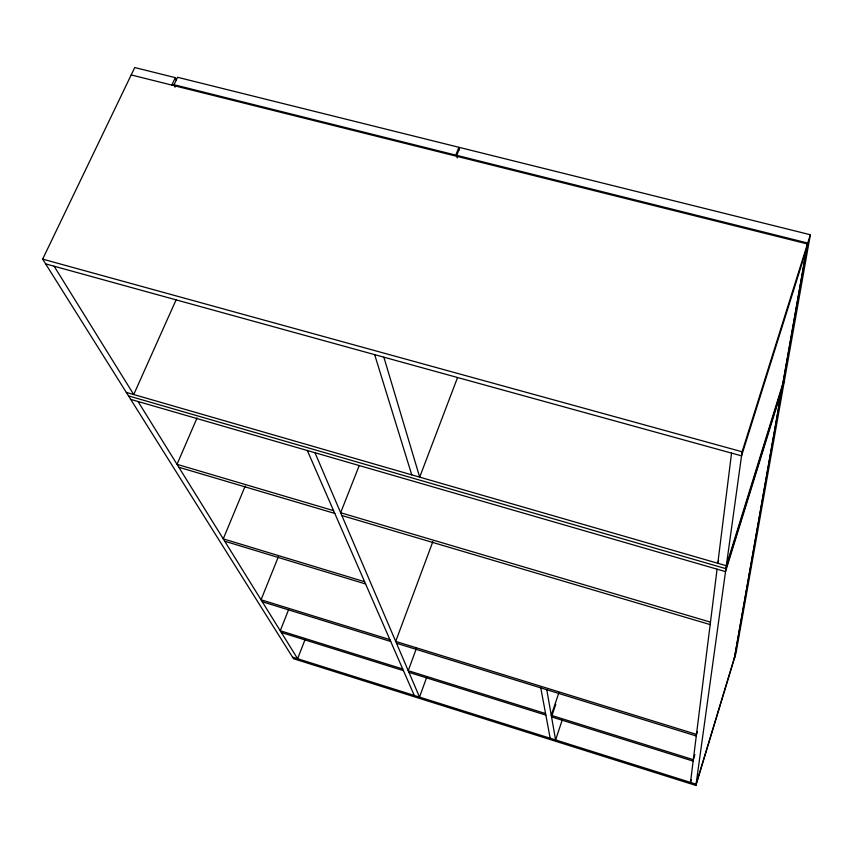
<?xml version="1.0" encoding="UTF-8"?>
<svg xmlns="http://www.w3.org/2000/svg" width="853" height="853" viewBox="0 0 853 853"><rect width="100%" height="100%" fill="white"/><g stroke="black" fill="none" stroke-linecap="round" stroke-linejoin="round"><path stroke-width="1.28" d="M717.074 569.175L690.493 782.404L691.261 779.866M731.554 453.103L717.81 563.279L718.61 560.73M176.315 80.107L175.313 77.644L134.742 67.547L42.65 259.131L293.507 658.708L695.909 785.453L742.11 451.77L807.45 243.969L131.191 74.936M807.45 243.969L734.23 658.932L695.909 785.453M810.35 234.746L807.738 243.041L782.446 386.313L784.707 379.031L810.35 234.746L459.884 147.537L456.76 155.353L457.208 157.986M734.518 657.3L696.091 784.163L292.504 657.109M694.864 754.628L693.318 759.682L551.262 715.336L558.875 692.711M697.253 731.853L696.475 734.39L395.696 641.403L432.855 541.612M782.766 383.882L726.329 565.731L126.319 392.401M782.116 387.529L725.924 568.684L128.515 395.899M781.476 391.154L725.519 571.617L130.69 399.364M806.565 248.959L741.545 455.865L45.625 263.865M562.33 719.719L555.591 739.935L546.773 689.736M551.955 715.635L555.751 704.354M426.767 677.165L419.527 697.093L314.981 452.73M416.499 648.184L408.224 670.693L545.568 713.566M457.432 377.847L419.687 477.147L383.861 357.183M305.299 639.004L297.601 658.708L138.037 401.496M359.156 465.727L340.646 512.738L710.474 622.146M288.57 609.767L280.253 630.751L402.712 668.976M458.893 147.292L455.769 155.107L174.055 84.724L177.552 77.282L458.893 147.292L459.33 149.904M278.377 556.753L261.039 599.787L389.896 639.611M245.184 486.082L223.251 538.861L364.604 581.714M197.064 417.938L177.019 464.331L333.576 510.648M176.144 299.755L133.729 394.544L54.112 266.2M171.816 85.087L175.313 77.644M456.76 155.353L807.738 243.041M42.65 259.131L742.11 451.77M178.831 467.252L334.792 513.431M341.84 515.521L710.165 624.599M224.712 541.218L365.585 583.964M262.255 601.738L390.695 641.467M396.485 643.258L696.283 735.979M281.341 632.51L403.437 670.639M408.939 672.356L545.856 715.113M551.539 716.893L693.148 761.111M307.315 450.512L414.27 695.44M174.055 84.724L175.068 87.166M374.659 354.645L411.754 474.865M540.781 687.881L550.164 738.229M782.297 387.123L734.412 658.356L735.968 653.195L784.557 379.841L782.297 387.123"/></g></svg>
